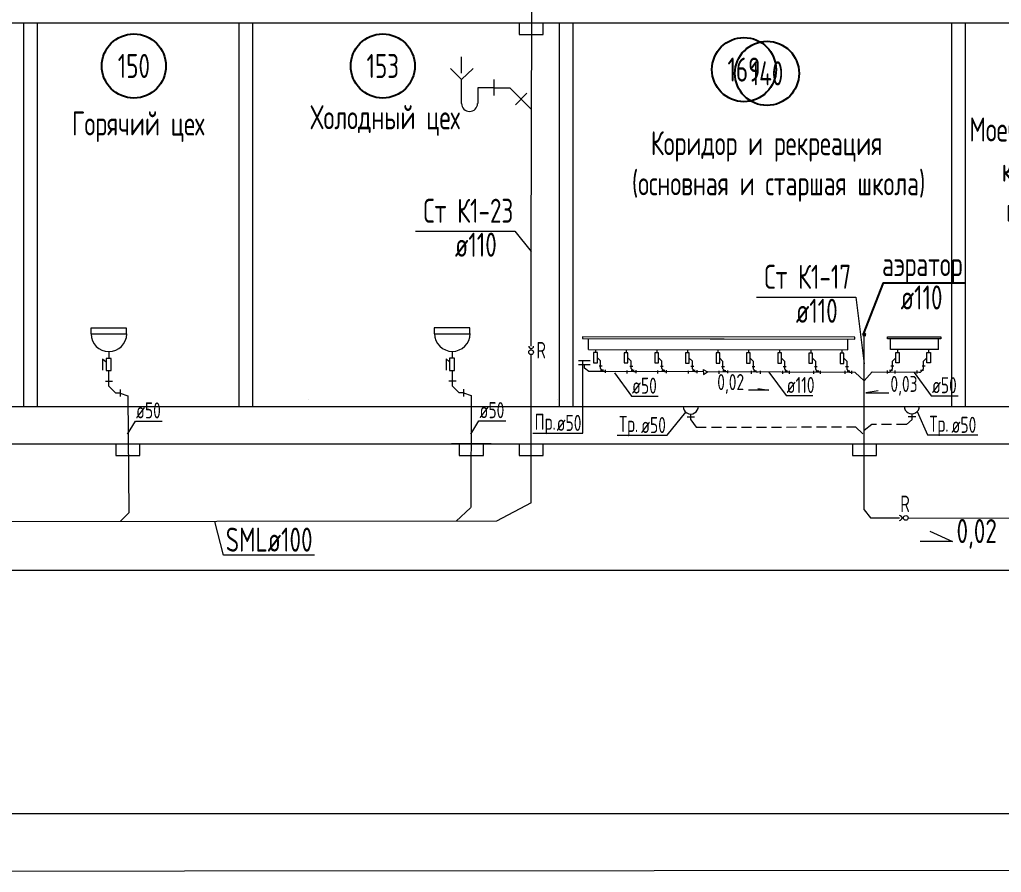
# Model space of a CAD drawing. Header units: millimetres. Extents: x -8689834 to 9419935, y -284943 to 166066.
# Drawn here: x -228263 to -216018, y -225584 to -214953 of the extents above; entities that cross this region are included whole.
import ezdxf
from ezdxf.enums import TextEntityAlignment as Align

# ---------------------------------------------------------------- set-up
doc = ezdxf.new("R2010")
doc.units = ezdxf.units.MM
doc.header["$MEASUREMENT"] = 0
doc.linetypes.add('01_base$0$DASHED2', pattern=[0.375, 0.25, -0.125])
doc.layers.get('0').update_dxf_attribs({"color": 250, "lineweight": 9})
for name, color, linetype in [('PDF _0', 7, 'Continuous'), ('PDF __ВК-Text VK', 7, 'Continuous'), ('PDF __ВК-Text В1', 7, 'Continuous'), ('PDF __ВК-В1', 5, 'Continuous'), ('PDF __ВК-противопожарные муфты', 1, 'Continuous'), ('PDF __ВК-стены', 7, 'Continuous'), ('PDF __К14', 3, 'Continuous'), ('PDF __Сантехника', 7, 'Continuous'), ('PDF _TEKSTBK', 7, 'Continuous'), ('АР_Кровля дорожки', 245, 'Continuous'), ('АР_Таблицы', 250, 'Continuous')]:
    doc.layers.add(name, color=color, linetype=linetype)
doc.layers.add('PDF __ВК-К1', color=7, linetype='Continuous', true_color=0xb80000)
doc.layers.add('PDF __ВК-К14н', color=190, linetype='Continuous', true_color=0x7f00ff)
for name, color, linetype, lineweight in [('АР_Маркер экспликации', 239, 'Continuous', 13), ('АР_Номер помещения', 1, 'Continuous', 25), ('АР_Помещения_площадь', 19, 'Continuous', 9), ('ВК_канализация', 32, 'Continuous', 30)]:
    doc.layers.add(name, color=color, linetype=linetype, lineweight=lineweight)
doc.styles.add('ISOCPEUR', font='isocpeur.ttf', dxfattribs={"width": 0.7})
doc.styles.get("Standard").update_dxf_attribs({"font": 'isocpeur.ttf', "width": 0.7})

# ---------------------------------------------------------------- blocks, each defined once
blk = doc.blocks.new('*U1998')
at = {"layer": 'АР_Номер помещения', "color": 7}
blk.add_circle((-15720, 4793), 400, dxfattribs=at)
at = {"layer": 'АР_Помещения_площадь', "color": 7}
blk.add_line((-13545, 633), (-13545, 633), dxfattribs=at)
at = {"color": 7, "style": 'ISOCPEUR', "width": 0.7, "flags": 1}
blk.add_attdef('КАТЕГОРИЯ', (-499, -2092), '', height=250, dxfattribs=at)
at = {"layer": 'АР_Номер помещения', "color": 7, "style": 'ISOCPEUR', "width": 0.7}
blk.add_attdef('НОМЕР_ПОМЕЩЕНИЯ', text='', height=300, dxfattribs=at).set_placement((-15720, 4793), align=Align.MIDDLE_CENTER)
at = {"layer": 'АР_Помещения_площадь', "color": 7, "lineweight": 30, "width": 0.7, "flags": 104}
blk.add_attdef('ИМЯ_ПОМЕЩЕНИЯ', text='', height=100, dxfattribs=at).set_placement((158, 1217), align=Align.MIDDLE_CENTER)
at = {"layer": 'АР_Помещения_площадь', "color": 7, "style": 'ISOCPEUR', "width": 0.7}
blk.add_attdef('ПЛОЩАДЬ_ПОМЕЩЕНИЯ', text='', height=200, dxfattribs=at).set_placement((-13540, 880), align=Align.MIDDLE_RIGHT)
blk = doc.blocks.new('*U1999')
at = {"layer": 'АР_Номер помещения', "color": 7}
blk.add_circle((-15720, 4793), 400, dxfattribs=at)
at = {"layer": 'АР_Помещения_площадь', "color": 7}
blk.add_line((-13545, 633), (-13545, 633), dxfattribs=at)
at = {"color": 7, "style": 'ISOCPEUR', "width": 0.7, "flags": 1}
blk.add_attdef('КАТЕГОРИЯ', (-499, -2092), '', height=250, dxfattribs=at)
at = {"layer": 'АР_Номер помещения', "color": 7, "style": 'ISOCPEUR', "width": 0.7}
blk.add_attdef('НОМЕР_ПОМЕЩЕНИЯ', text='', height=300, dxfattribs=at).set_placement((-15720, 4793), align=Align.MIDDLE_CENTER)
at = {"layer": 'АР_Помещения_площадь', "color": 7, "lineweight": 30, "width": 0.7, "flags": 104}
blk.add_attdef('ИМЯ_ПОМЕЩЕНИЯ', text='', height=100, dxfattribs=at).set_placement((158, 1217), align=Align.MIDDLE_CENTER)
at = {"layer": 'АР_Помещения_площадь', "color": 7, "style": 'ISOCPEUR', "width": 0.7}
blk.add_attdef('ПЛОЩАДЬ_ПОМЕЩЕНИЯ', text='', height=200, dxfattribs=at).set_placement((-13540, 880), align=Align.MIDDLE_RIGHT)
blk = doc.blocks.new('*U1995')
at = {"layer": 'АР_Номер помещения', "color": 7}
blk.add_circle((-15720, 4793), 400, dxfattribs=at)
at = {"layer": 'АР_Помещения_площадь', "color": 7}
blk.add_line((-13545, 633), (-13545, 633), dxfattribs=at)
at = {"color": 7, "style": 'ISOCPEUR', "width": 0.7, "flags": 1}
blk.add_attdef('КАТЕГОРИЯ', (-499, -2092), '', height=250, dxfattribs=at)
at = {"layer": 'АР_Номер помещения', "color": 7, "style": 'ISOCPEUR', "width": 0.7}
blk.add_attdef('НОМЕР_ПОМЕЩЕНИЯ', text='', height=300, dxfattribs=at).set_placement((-15720, 4793), align=Align.MIDDLE_CENTER)
at = {"layer": 'АР_Помещения_площадь', "color": 7, "lineweight": 30, "width": 0.7, "flags": 104}
blk.add_attdef('ИМЯ_ПОМЕЩЕНИЯ', text='', height=100, dxfattribs=at).set_placement((158, 1217), align=Align.MIDDLE_CENTER)
at = {"layer": 'АР_Помещения_площадь', "color": 7, "style": 'ISOCPEUR', "width": 0.7}
blk.add_attdef('ПЛОЩАДЬ_ПОМЕЩЕНИЯ', text='', height=200, dxfattribs=at).set_placement((-13540, 880), align=Align.MIDDLE_RIGHT)
blk = doc.blocks.new('*U1963')
at = {"layer": 'АР_Номер помещения', "color": 7}
blk.add_circle((-15720, 4793), 400, dxfattribs=at)
at = {"layer": 'АР_Помещения_площадь', "color": 7}
blk.add_line((-13545, 633), (-13545, 633), dxfattribs=at)
at = {"color": 7, "style": 'ISOCPEUR', "width": 0.7, "flags": 1}
blk.add_attdef('КАТЕГОРИЯ', (-499, -2092), '', height=250, dxfattribs=at)
at = {"layer": 'АР_Номер помещения', "color": 7, "style": 'ISOCPEUR', "width": 0.7}
blk.add_attdef('НОМЕР_ПОМЕЩЕНИЯ', text='', height=300, dxfattribs=at).set_placement((-15720, 4793), align=Align.MIDDLE_CENTER)
at = {"layer": 'АР_Помещения_площадь', "color": 7, "lineweight": 30, "width": 0.7, "flags": 104}
blk.add_attdef('ИМЯ_ПОМЕЩЕНИЯ', text='', height=100, dxfattribs=at).set_placement((158, 1217), align=Align.MIDDLE_CENTER)
at = {"layer": 'АР_Помещения_площадь', "color": 7, "style": 'ISOCPEUR', "width": 0.7}
blk.add_attdef('ПЛОЩАДЬ_ПОМЕЩЕНИЯ', text='', height=200, dxfattribs=at).set_placement((-13540, 880), align=Align.MIDDLE_RIGHT)

msp = doc.modelspace()

# ---------------------------------------------------------------- linework, layer by layer
at = {"ltscale": 500}
for points in [[(-221862.5, -220107.2), (-221237.6, -220107.2), (-221237.6, -219203)], [(-220809.1, -220133.9), (-220184.2, -220133.9), (-219952.4, -219848.3)]]:
    msp.add_lwpolyline(points, dxfattribs=at)
at = {"color": 244, "ltscale": 500, "true_color": 0x991b1e}
for points in [[(-221290.3, -219203), (-221217.7, -219203)], [(-221290.3, -219252), (-221217.7, -219252)], [(-221217.7, -219203), (-221145, -219203)], [(-220980.2, -219340.4), (-221163.2, -219340.4), (-221217.7, -219298.3), (-221217.7, -219252)], [(-221217.7, -219252), (-221145, -219252)]]:
    msp.add_lwpolyline(points, dxfattribs=at)
at = {"color": 7, "ltscale": 500}
msp.add_lwpolyline([(-217065.8, -219838.3), (-216937.2, -220131.2), (-216312.3, -220131.2)], dxfattribs=at)
at = {"color": 244, "linetype": '01_base$0$DASHED2', "ltscale": 500, "true_color": 0x991b1e}
for points in [[(-219890.3, -219941.5), (-219822.6, -220033.4), (-217837.6, -220030.1), (-217727.1, -220133.4)], [(-217132.2, -219939.4), (-217201.4, -220002), (-217633.8, -220002), (-217727.1, -220076.1)]]:
    msp.add_lwpolyline(points, dxfattribs=at)
at = {"layer": 'PDF _0', "color": 3, "lineweight": 13}
for centre in [(-219892.4, -219774.3), (-219892.4, -219774.3), (-217134.3, -219772.2), (-217134.3, -219772.2)]:
    msp.add_arc(centre, 95.2, 179.99999, 0.00001, dxfattribs=at)
at = {"layer": 'PDF __ВК-Text VK', "lineweight": 13}
msp.add_lwpolyline([(-216911.1, -221330.4), (-216628.6, -221460.5), (-217031.3, -221459.8)], dxfattribs=at)
at = {"layer": 'PDF __ВК-Text В1', "lineweight": 13}
for points in [[(-219053.4, -219550.8), (-218917.2, -219573.9), (-219170.5, -219573.9)], [(-217553.9, -219579), (-217708.5, -219605.1), (-217421, -219605.1)]]:
    msp.add_lwpolyline(points, dxfattribs=at)
at = {"layer": 'PDF __ВК-В1', "color": 244, "lineweight": 13, "true_color": 0x991b1e}
for points in [[(-221884, -217917.2), (-221857.1, -208578.3)], [(-221882.5, -219022.6), (-221884, -217917.2)], [(-217727.1, -219595), (-217727.1, -218896.4)], [(-221883.1, -220977.4), (-221883.6, -219129.4)], [(-217727.1, -221064.7), (-217727.1, -219595)]]:
    msp.add_lwpolyline(points, dxfattribs=at)
at = {"layer": 'PDF __ВК-К1', "lineweight": 13}
for points in [[(-222348.4, -215699.7), (-222348.4, -215898.7)], [(-222348.4, -215801.3), (-222547.3, -215801.3)], [(-222348.4, -215801.3), (-222149.4, -215801.3), (-221882.8, -216068)], [(-221937.8, -215869.1), (-222077.5, -216013)], [(-220063.9, -219776.4), (-219716.8, -219776.4)], [(-217305.7, -219774.3), (-216958.6, -219774.3)]]:
    msp.add_lwpolyline(points, dxfattribs=at)
at = {"layer": 'PDF __ВК-К1', "color": 244, "lineweight": 13, "true_color": 0x991b1e}
for points in [[(-217709.3, -218896.4), (-217745.8, -218896.4)], [(-221034, -219270.1), (-220997.6, -219270.1)], [(-221016.6, -219301.4), (-221016.6, -219265)], [(-220955.9, -219340.4), (-220980.2, -219340.4), (-221016.6, -219301.4)], [(-220652.4, -219271.4), (-220616, -219271.4)], [(-220635, -219302.7), (-220635, -219266.3)], [(-220574.3, -219341.7), (-220598.6, -219341.7), (-220635, -219302.7)], [(-220270.7, -219272.7), (-220234.3, -219272.7)], [(-220253.3, -219304.1), (-220253.3, -219267.6)], [(-220192.6, -219343), (-220216.9, -219343), (-220253.3, -219304.1)], [(-219889.1, -219274), (-219852.7, -219274)], [(-219871.7, -219305.4), (-219871.7, -219269)], [(-219811, -219344.3), (-219835.3, -219344.3), (-219871.7, -219305.4)], [(-219507.4, -219275.4), (-219471, -219275.4)], [(-219490, -219306.7), (-219490, -219270.3)], [(-219429.3, -219345.6), (-219453.6, -219345.6), (-219490, -219306.7)], [(-219127.5, -219275.4), (-219091.1, -219275.4)], [(-219108.4, -219310.5), (-219108.4, -219274.1)], [(-219049.4, -219347), (-219071.9, -219347), (-219108.4, -219310.5)], [(-218738.9, -219275.4), (-218702.4, -219275.4)], [(-218719.8, -219311.8), (-218719.8, -219275.4)], [(-218660.8, -219348.2), (-218683.3, -219348.2), (-218719.8, -219311.8)], [(-218350.3, -219276.6), (-218313.9, -219276.6)], [(-218331.2, -219313), (-218331.2, -219276.6)], [(-218272.2, -219349.4), (-218294.8, -219349.4), (-218331.2, -219313)], [(-217961.7, -219277.8), (-217925.3, -219277.8)], [(-217942.6, -219314.2), (-217942.6, -219277.8)], [(-217436.4, -219345.9), (-217413.8, -219345.9), (-217377.4, -219307.6)], [(-217358.3, -219271.1), (-217394.7, -219271.1)], [(-217377.4, -219307.6), (-217377.4, -219271.1)], [(-217047.8, -219347.1), (-217025.2, -219347.1), (-216988.8, -219306.3)], [(-216969.7, -219271.1), (-217006.1, -219271.1)], [(-216988.8, -219306.3), (-216988.8, -219269.8)], [(-227153.9, -219328.9), (-227153.9, -219519.3)], [(-222869.5, -219325.9), (-222869.5, -219516.4)], [(-221016.6, -219320.5), (-220980.2, -219320.5)], [(-220955.9, -219356.9), (-220955.9, -219320.5)], [(-220688, -219326.9), (-220688, -219363.3)], [(-220635, -219321.8), (-220598.6, -219321.8)], [(-220574.3, -219358.3), (-220574.3, -219321.8)], [(-220306.3, -219328.2), (-220306.3, -219364.7)], [(-220253.3, -219323.2), (-220216.9, -219323.2)], [(-220192.6, -219359.6), (-220192.6, -219323.2)], [(-219924.7, -219329.6), (-219924.7, -219366)], [(-219871.7, -219324.5), (-219835.3, -219324.5)], [(-219811, -219360.9), (-219811, -219324.5)], [(-219543, -219330.9), (-219543, -219367.3)], [(-219490, -219325.8), (-219453.6, -219325.8)], [(-219429.3, -219362.2), (-219429.3, -219325.8)], [(-219137.9, -219330.9), (-219137.9, -219367.3)], [(-219108.4, -219329.6), (-219072, -219329.6)], [(-219024.2, -219330.9), (-219024.2, -219367.3)], [(-218749.3, -219330.9), (-218749.3, -219367.3)], [(-218719.8, -219330.9), (-218683.3, -219330.9)], [(-218660.8, -219367.3), (-218660.8, -219330.9)], [(-218360.7, -219332.1), (-218360.7, -219368.5)], [(-218331.2, -219332.1), (-218294.8, -219332.1)], [(-218272.2, -219368.5), (-218272.2, -219332.1)], [(-217972.1, -219333.3), (-217972.1, -219369.7)], [(-217883.6, -219350.6), (-217906.2, -219350.6), (-217942.6, -219314.2)], [(-217942.6, -219333.3), (-217906.2, -219333.3)], [(-217883.6, -219369.7), (-217883.6, -219333.3)], [(-217436.4, -219363.1), (-217436.4, -219326.6)], [(-217377.4, -219326.6), (-217413.8, -219326.6)], [(-217347.9, -219326.6), (-217347.9, -219363.1)], [(-217073, -219326.6), (-217073, -219363.1)], [(-216988.8, -219325.3), (-217025.2, -219325.3)], [(-227192, -219460.1), (-227103.1, -219460.1)], [(-227010, -219608.2), (-227065, -219608.2), (-227153.9, -219519.3)], [(-222907.6, -219457.1), (-222818.7, -219457.1)], [(-222725.6, -219605.3), (-222780.6, -219605.3), (-222869.5, -219516.4)], [(-227010, -219563.8), (-227010, -219652.7)], [(-222725.6, -219560.8), (-222725.6, -219649.7)], [(-220063.9, -219776.4), (-219716.8, -219776.4)], [(-217305.7, -219774.3), (-216958.6, -219774.3)], [(-219843.8, -219907.6), (-219936.9, -219907.6)], [(-219843.8, -219907.6), (-219936.9, -219907.6)], [(-219890.3, -219941.5), (-219889.6, -219869.5)], [(-217085.6, -219905.5), (-217178.7, -219905.5)], [(-217085.6, -219905.5), (-217178.7, -219905.5)], [(-217132.2, -219939.4), (-217131.5, -219867.4)]]:
    msp.add_lwpolyline(points, dxfattribs=at)
at = {"layer": 'PDF __ВК-К14н', "color": 152, "lineweight": 13, "true_color": 0x2776bb}
msp.add_lwpolyline([(-234162.1, -221816.1), (-213889.2, -221815)], dxfattribs=at)
at = {"layer": 'PDF __ВК-противопожарные муфты', "lineweight": 13}
for points in [[(-222130.3, -214990.8), (-221884.8, -214990.8), (-221635.1, -214990.8)], [(-222033, -214990.8), (-222033, -215139), (-221732.4, -215139), (-221732.4, -214990.8)], [(-227160.8, -220239.9), (-226915.3, -220239.9), (-226665.5, -220239.9)], [(-227063.4, -220239.9), (-227063.4, -220388.1), (-226762.9, -220388.1), (-226762.9, -220239.9)], [(-222876.4, -220237), (-222630.9, -220237), (-222381.2, -220237)], [(-222779.1, -220237), (-222779.1, -220385.1), (-222478.5, -220385.1), (-222478.5, -220237)], [(-222128.9, -220239.9), (-221883.3, -220239.9), (-221633.6, -220239.9)], [(-222031.5, -220239.9), (-222031.5, -220388.1), (-221730.9, -220388.1), (-221730.9, -220239.9)]]:
    msp.add_lwpolyline(points, dxfattribs=at)
at = {"layer": 'PDF __ВК-противопожарные муфты', "color": 1, "lineweight": 13}
for points in [[(-217972.6, -220239.9), (-217727.1, -220239.9), (-217477.3, -220239.9)], [(-217875.2, -220239.9), (-217875.2, -220388.1), (-217574.7, -220388.1), (-217574.7, -220239.9)]]:
    msp.add_lwpolyline(points, dxfattribs=at)
at = {"layer": 'PDF __ВК-стены', "color": 18, "lineweight": 13, "true_color": 0x000000}
for points in [[(-256195.5, -214990.8), (-176826, -214990.8)], [(-228215.2, -214998), (-228215.2, -219781.5)], [(-228045.9, -214998), (-228045.9, -219781.5)], [(-225528.3, -214998), (-225528.3, -219781.5)], [(-225359, -214998), (-225359, -219781.5)], [(-221532, -214998), (-221532, -219781.5)], [(-221362.7, -214998), (-221362.7, -219781.5)], [(-216640.4, -214998), (-216640.4, -219781.5)], [(-216471.1, -214998), (-216471.1, -219781.5)], [(-256195.5, -219774.3), (-176826, -219774.3)], [(-256195.5, -220239.9), (-177113.9, -220239.9)], [(-256195.5, -220239.9), (-176826, -220239.9)], [(-255496.8, -225583.8), (-120775.5, -225489.1)]]:
    msp.add_lwpolyline(points, dxfattribs=at)
at = {"layer": 'PDF __К14', "lineweight": 13}
msp.add_lwpolyline([(-222750.5, -215619.3), (-222750.5, -215416.1)], dxfattribs=at)
at = {"layer": 'PDF __Сантехника', "lineweight": 13}
for points in [[(-226931.6, -218799.7), (-227376.1, -218799.7), (-227376.1, -218871.7), (-226931.6, -218871.7)], [(-222647.3, -218796.8), (-223091.7, -218796.8), (-223091.7, -218868.7), (-222647.3, -218868.7)], [(-217845.9, -218912.8), (-221240.4, -218905.6), (-221240.4, -218929.9), (-217845.9, -218937.1)], [(-217438.1, -218908.5), (-216772.1, -218908.5), (-216772.1, -218932.8), (-217438.1, -218932.8)], [(-227122.1, -219176.5), (-227185.6, -219176.5), (-227185.6, -219328.9), (-227122.1, -219328.9)], [(-222837.8, -219173.5), (-222901.3, -219173.5), (-222901.3, -219325.9), (-222837.8, -219325.9)], [(-221056.6, -219103.5), (-221103.4, -219103.5), (-221103.4, -219230.2), (-221056.6, -219230.2)], [(-220674.9, -219104.8), (-220721.8, -219104.8), (-220721.8, -219231.5), (-220674.9, -219231.5)], [(-220293.3, -219106.2), (-220340.1, -219106.2), (-220340.1, -219232.8), (-220293.3, -219232.8)], [(-219911.6, -219107.5), (-219958.5, -219107.5), (-219958.5, -219234.1), (-219911.6, -219234.1)], [(-219530, -219108.8), (-219576.8, -219108.8), (-219576.8, -219235.5), (-219530, -219235.5)], [(-219150, -219108.8), (-219195.1, -219108.8), (-219195.1, -219235.5), (-219150, -219235.5)], [(-218761.4, -219108.8), (-218806.5, -219108.8), (-218806.5, -219235.5), (-218761.4, -219235.5)], [(-218372.9, -219110), (-218418, -219110), (-218418, -219236.7), (-218372.9, -219236.7)], [(-217984.2, -219111.2), (-218029.4, -219111.2), (-218029.4, -219237.9), (-217984.2, -219237.9)], [(-217335.8, -219104.6), (-217290.7, -219104.6), (-217290.7, -219231.2), (-217335.8, -219231.2)], [(-216947.1, -219104.6), (-216902, -219104.6), (-216902, -219231.2), (-216947.1, -219231.2)]]:
    msp.add_lwpolyline(points, close=True, dxfattribs=at)
for points in [[(-221169.3, -219063.9), (-221169.3, -218930.3)], [(-219474.5, -218937.1), (-219648, -218937.1)], [(-217933.4, -219070.7), (-217933.4, -218937.1)], [(-217400, -219066.4), (-217400, -218932.8)], [(-216802.9, -219066.4), (-216802.9, -218932.8)], [(-221169.3, -219063.9), (-217933.4, -219070.7)], [(-221079.2, -219065.4), (-221079.2, -219103.5)], [(-220697.5, -219066.7), (-220697.5, -219104.8)], [(-220315.8, -219068), (-220315.8, -219106.2)], [(-216802.9, -219066.4), (-217400, -219066.4)], [(-217313.2, -219066.4), (-217313.2, -219104.6)], [(-216924.6, -219066.4), (-216924.6, -219104.6)], [(-227185.6, -219223), (-227228, -219184.9), (-227228, -219324.6)], [(-227151.8, -219096), (-227151.8, -219176.5)], [(-222901.3, -219220.1), (-222943.6, -219182), (-222943.6, -219321.7)], [(-222867.4, -219093.1), (-222867.4, -219173.5)], [(-221016.7, -219207.6), (-221056.6, -219167.7)], [(-220635, -219208.9), (-220674.9, -219169)], [(-220253.4, -219210.3), (-220293.3, -219170.4)], [(-219934.2, -219069.3), (-219934.2, -219107.5)], [(-219871.7, -219211.6), (-219911.6, -219171.7)], [(-219552.5, -219070.7), (-219552.5, -219108.8)], [(-219490.1, -219212.9), (-219530, -219173)], [(-219172.6, -219070.7), (-219172.6, -219108.8)], [(-219108.4, -219212.9), (-219150, -219173)], [(-218784, -219070.7), (-218784, -219108.8)], [(-218719.8, -219212.9), (-218761.4, -219173)], [(-218395.4, -219071.8), (-218395.4, -219110)], [(-218331.2, -219214.1), (-218372.9, -219174.2)], [(-218006.8, -219073.1), (-218006.8, -219111.2)], [(-217942.6, -219215.3), (-217984.2, -219175.4)], [(-217377.4, -219208.7), (-217335.8, -219168.8)], [(-216988.8, -219208.7), (-216947.1, -219168.8)], [(-221016.7, -219270.1), (-221016.7, -219207.6)], [(-220635, -219271.4), (-220635, -219208.9)], [(-220253.4, -219272.7), (-220253.4, -219210.3)], [(-219871.7, -219274), (-219871.7, -219211.6)], [(-219490.1, -219275.4), (-219490.1, -219212.9)], [(-219108.4, -219275.4), (-219108.4, -219212.9)], [(-218719.8, -219275.4), (-218719.8, -219212.9)], [(-218331.2, -219276.6), (-218331.2, -219214.1)], [(-217942.6, -219277.8), (-217942.6, -219215.3)], [(-217377.4, -219271.1), (-217377.4, -219208.7)], [(-216988.8, -219271.1), (-216988.8, -219208.7)]]:
    msp.add_lwpolyline(points, dxfattribs=at)
for centre in [(-227149.6, -218869.6), (-222865.3, -218866.6)]:
    msp.add_arc(centre, 222.2, 180, 0, dxfattribs=at)
at = {"layer": 'PDF _TEKSTBK', "lineweight": 13}
for points in [[(-222750.5, -215699.7), (-222890.2, -215560.1)], [(-222750.5, -216000.3), (-222750.5, -215699.7), (-222606.6, -215560.1)], [(-222547.3, -215801.3), (-222547.3, -216000.3)]]:
    msp.add_lwpolyline(points, dxfattribs=at)
msp.add_arc((-222651.1, -215998.2), 99.5, 180.00001, 359.99999, dxfattribs=at)
at = {"layer": 'АР_Кровля дорожки', "color": 7, "ltscale": 100}
msp.add_lwpolyline([(-217736.5, -218872.2), (-217486.1, -218234.6), (-216471.1, -218234.6)], dxfattribs=at)
at = {"layer": 'АР_Кровля дорожки', "color": 244, "ltscale": 100, "true_color": 0x991b1e}
for points in [[(-217745.8, -218862.2), (-217727.1, -218882.3), (-217709.7, -218861.2)], [(-217745.8, -218873.6), (-217727.1, -218893.6), (-217709.7, -218872.6)]]:
    msp.add_lwpolyline(points, dxfattribs=at)
at = {"layer": 'АР_Кровля дорожки', "color": 7, "lineweight": 13, "ltscale": 500}
for points in [[(-219735.1, -219314.9), (-219734, -219377.7), (-219682.3, -219344.7)], [(-219735.1, -219314.9), (-219682.3, -219344.7)]]:
    msp.add_lwpolyline(points, dxfattribs=at)
at = {"layer": 'ВК_канализация', "color": 18, "lineweight": 13, "ltscale": 500, "true_color": 0x000000}
for points in [[(-223326, -217589), (-222086.9, -217589), (-221883.8, -217843.8)], [(-219073.4, -218412.4), (-217834.4, -218412.4), (-217727.1, -219245.7)], [(-220845, -219355.7), (-220632.5, -219648.8), (-220297.3, -219648.8)], [(-218916.1, -219347.3), (-218703.5, -219640.5), (-218368.3, -219640.5)], [(-217104.1, -219350.1), (-216891.6, -219643.2), (-216556.4, -219643.2)], [(-226919.2, -220121.9), (-226819.2, -219957.3), (-226484, -219957.3)], [(-222634.8, -220119), (-222534.8, -219954.3), (-222199.6, -219954.3)], [(-224585.1, -221629.7), (-225721.2, -221629.7), (-225826.4, -221209.9)]]:
    msp.add_lwpolyline(points, dxfattribs=at)
at = {"layer": 'ВК_канализация', "color": 244, "lineweight": 13, "ltscale": 500, "true_color": 0x991b1e}
for points in [[(-221883.1, -219069.4), (-221882.9, -219052.6)], [(-219734.6, -219344.6), (-220980.2, -219340.4)], [(-217727.1, -219454.5), (-217840.5, -219350.9), (-219682.3, -219344.7)], [(-217627.4, -219345.3), (-217727.1, -219454.5)], [(-217627.4, -219345.3), (-217047.8, -219347.1)], [(-227010, -219608.2), (-226913.6, -219643)], [(-226913.6, -219643), (-226901.2, -221101)], [(-222725.6, -219605.3), (-222629.2, -219640.1)], [(-222629.2, -219640.1), (-222633.2, -221034.1)], [(-221883.1, -220977.4), (-222315.6, -221207.1), (-229297.7, -221212.8)], [(-226901.2, -221101), (-227010.8, -221210.9)], [(-222639.7, -221040.2), (-222819.3, -221207.5)], [(-217727.1, -221064.7), (-217650.9, -221164.6)], [(-217650.9, -221164.6), (-217286.8, -221165.5)], [(-217240.1, -221165.1), (-217256.8, -221165.2)], [(-217180.1, -221164.8), (-203678.9, -221172.7)]]:
    msp.add_lwpolyline(points, dxfattribs=at)
at = {"layer": 'ВК_канализация', "color": 7, "lineweight": 13, "ltscale": 500}
msp.add_lwpolyline([(-177113.9, -224853.7), (-256364.8, -224853.7)], dxfattribs=at)
at = {"layer": 'ВК_канализация', "color": 244, "lineweight": 13, "ltscale": 500, "true_color": 0x991b1e}
for centre in [(-221883.5, -219099.4), (-217210.1, -221164.8)]:
    msp.add_circle(centre, 30, dxfattribs=at)
for centre, start, end in [((-221882.5, -219022.6), 179.27075, 359.27075), ((-217286.8, -221165.5), 270.50316, 90.50316)]:
    msp.add_arc(centre, 30, start, end, dxfattribs=at)

# ---------------------------------------------------------------- block references
at = {"layer": 'АР_Маркер экспликации', "color": 7, "lineweight": 13}
ref = msp.add_blockref('*U1995', (-211118, -220323.8), dxfattribs=at)
ref.add_attrib('НОМЕР_ПОМЕЩЕНИЯ', '150', dxfattribs={"layer": 'АР_Номер помещения', "color": 7, "height": 300, "style": 'ISOCPEUR', "width": 0.7}).set_placement((-226837.8, -215530.4), align=Align.MIDDLE_CENTER)
ref = msp.add_blockref('*U1999', (-208013.3, -220323.8), dxfattribs=at)
ref.add_attrib('НОМЕР_ПОМЕЩЕНИЯ', '153', dxfattribs={"layer": 'АР_Номер помещения', "color": 7, "height": 300, "style": 'ISOCPEUR', "width": 0.7}).set_placement((-223733, -215530.4), align=Align.MIDDLE_CENTER)
ref = msp.add_blockref('*U1998', (-203507.9, -220368.6), dxfattribs=at)
ref.add_attrib('НОМЕР_ПОМЕЩЕНИЯ', '169', dxfattribs={"layer": 'АР_Номер помещения', "color": 7, "height": 300, "style": 'ISOCPEUR', "width": 0.7}).set_placement((-219227.7, -215575.2), align=Align.MIDDLE_CENTER)
ref = msp.add_blockref('*U1963', (-203220.5, -220415.9), dxfattribs=at)
ref.add_attrib('НОМЕР_ПОМЕЩЕНИЯ', '140', dxfattribs={"layer": 'АР_Номер помещения', "color": 7, "height": 300, "style": 'ISOCPEUR', "width": 0.7}).set_placement((-218940.2, -215622.5), align=Align.MIDDLE_CENTER)

# ---------------------------------------------------------------- texts
at = {"layer": 'АР_Таблицы', "lineweight": 13, "ltscale": 100, "style": 'ISOCPEUR'}
for s, insert, char_height, width, attachment_point in [('\\pxi-1,l1,qc,t1,5;Горячий цех', (-228882, -216287.7), 300, 4196.36, 4), ('\\pxi-1,l1,qc,t1,5;Холодный цех', (-225800.9, -216210.7), 300, 4196.36, 4), ('\\pxi-1,l1,qc,t1,5;Моечная для кухонной\\P посуды', (-216911.5, -216863.3), 300, 2659.108, 4), ('\\pxi-1,l1,qc,t1,5;Коридор и рекреация (основная и старшая школа)', (-221044.2, -216783.6), 300, 4196.36, 4), ('\\pxi-1,l1,t1,5;Ст К1-23', (-223227, -217335.8), 300, 7500, 4), ('\\pxi-1,l1,t1,5;ø110', (-222833.3, -217759.3), 300, 7500, 4), ('\\pxi-1,l1,t1,5;аэратор', (-217505.6, -218041.7), 300, 7500, 4), ('\\pxi-1,l1,t1,5;Ст К1-17', (-218974.4, -218159.2), 300, 7500, 4), ('\\pxi-1,l1,t1,5;ø110', (-217273.7, -218416.8), 300, 7500, 4), ('\\pxi-1,l1,t1,5;ø110', (-218580.8, -218582.8), 300, 7500, 4), ('\\pxi-1,l1,t1,5;ø50', (-220624.7, -219516.1), 200, 7500, 4), ('\\pxi-1,l1,t1,5;0,02', (-219226.2, -219494.9), 200, 7500, 6), ('\\pxi-1,l1,t1,5;ø110', (-218695.8, -219507.8), 200, 7500, 4), ('\\pxi-1,l1,t1,5;0,03', (-217401.5, -219517.9), 200, 7500, 4), ('\\pxi-1,l1,t1,5;ø50', (-216883.8, -219510.6), 200, 7500, 4), ('\\pxi-1,l1,t1,5;ø50', (-226811.4, -219824.6), 200, 7500, 4), ('\\pxi-1,l1,t1,5;ø50', (-222527, -219821.7), 200, 7500, 4)]:
    msp.add_mtext(s, dxfattribs=dict(at, insert=insert, char_height=char_height, width=width, attachment_point=attachment_point))
at = {"layer": 'ВК_канализация', "color": 18, "lineweight": 13, "ltscale": 100, "true_color": 0x000000, "attachment_point": 4, "style": 'ISOCPEUR'}
for s, insert, char_height, width in [('R', (-221817, -219073.8), 205.4, 5730.034), ('Пр.', (-221839.1, -219994.6), 200, 5891.51), ('\\pxi-1,l1,t1,5;ø50', (-221565.1, -219980.6), 200, 7500), ('Тр.', (-220785.7, -220021.3), 200, 5891.51), ('\\pxi-1,l1,t1,5;ø50', (-220511.7, -220007.3), 200, 7500), ('Тр.', (-216913.8, -220018.6), 200, 5891.51), ('\\pxi-1,l1,t1,5;ø50', (-216639.8, -220004.6), 200, 7500), ('R', (-217278.4, -220989.6), 205.4, 5730.034), ('\\pxi-1,l1,t1,5;SMLø100', (-225691.8, -221435.8), 300, 2224.257)]:
    msp.add_mtext(s, dxfattribs=dict(at, insert=insert, char_height=char_height, width=width))
at = {"layer": 'ВК_канализация', "color": 18, "lineweight": 13, "ltscale": 100, "true_color": 0x000000, "insert": (-216073.8, -221364.6), "char_height": 300, "width": 5891.51, "attachment_point": 6, "rotation": 359.89891, "style": 'ISOCPEUR'}
msp.add_mtext('0,02', dxfattribs=at)

doc.saveas('drawing.dxf')
